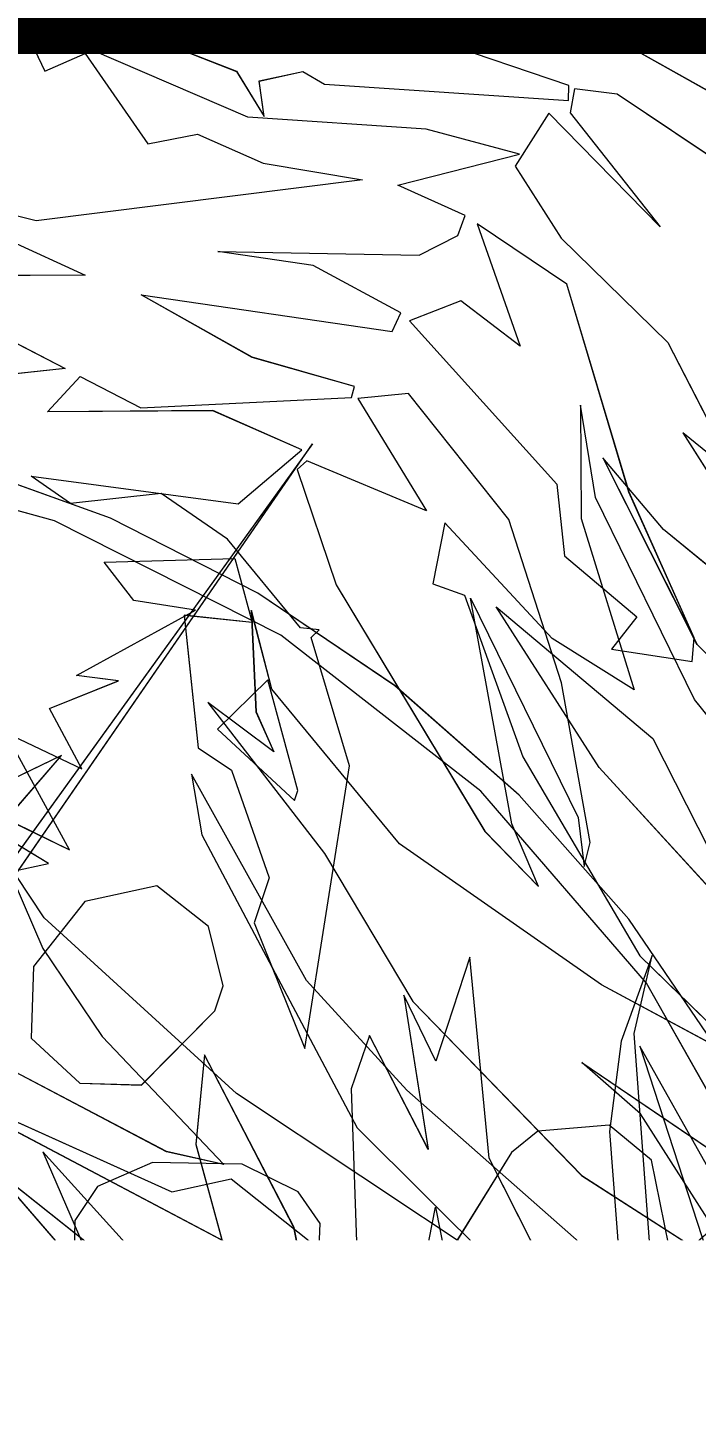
# Model space of a CAD drawing. Header units: millimetres. Extents: x -81374 to 485233, y -39075 to 157313.
# Drawn here: x 43389.8 to 43590.6, y 1227.8 to 1646.4 of the extents above; entities that cross this region are included whole.
import ezdxf
from ezdxf.enums import TextEntityAlignment as Align

# ---------------------------------------------------------------- set-up
doc = ezdxf.new("R2010")
doc.units = ezdxf.units.MM
doc.linetypes.add('CENTER', pattern=[2, 1.25, -0.25, 0.25, -0.25])
doc.linetypes.add('HIDDEN', pattern=[0.375, 0.25, -0.125])
for name, color, linetype in [('CEN', 252, 'CENTER'), ('CET color Black or White', 7, 'Continuous'), ('M-HVAC-TEXT', 7, 'Continuous')]:
    doc.layers.add(name, color=color, linetype=linetype)
doc.layers.add('G-IMPT', color=8, linetype='Continuous', lineweight=5)
doc.styles.add('romans', font='stylu.ttf', dxfattribs={"height": 125})
doc.styles.get("Standard").update_dxf_attribs({"font": 'arial.ttf'})

# ---------------------------------------------------------------- blocks, each defined once
blk = doc.blocks.new('floor plan 1')
at = {"layer": 'G-IMPT', "color": 8, "ltscale": 500}
for p, q in [((14792.39, -40182.33), (14617.46, -40310.07)), ((14629.72, -40313.05), (14773.21, -40206.01)), ((14594.88, -40334.19), (14559.14, -40233.7)), ((14629.1, -40234.85), (14667.11, -40323.72)), ((14651.63, -40333.19), (14623.6, -40243.92)), ((14714.27, -40327.13), (14681.51, -40251.75)), ((14619.6, -40316.09), (14611.17, -40260.25)), ((14587.92, -40269.22), (14613.1, -40318.74)), ((14681.09, -40325.66), (14664.19, -40271.78)), ((14570.85, -40274.78), (14591.73, -40324.82)), ((14601.4, -40327.44), (14588.38, -40275.77)), ((14588.38, -40275.77), (14642.31, -40382.41)), ((14665.78, -40275.65), (14691.05, -40311.85)), ((14648.43, -40294.39), (14693.17, -40308.55)), ((14702.57, -40307.86), (14698.69, -40295.83)), ((14778.31, -40344.3), (14750.93, -40295.6)), ((14600.58, -40320.14), (14600.48, -40301.2)), ((14646.09, -40300.6), (14669.23, -40329.61)), ((14654.51, -40301.1), (14658.74, -40311.61)), ((14566.3, -40305.21), (14594.11, -40338.44)), ((14717.09, -40301.92), (14736.42, -40340.07)), ((14776.43, -40384.31), (14740.8, -40302.05)), ((14763.52, -40301.93), (14792.83, -40337.32)), ((14693.17, -40308.55), (14734.87, -40334.48)), ((14699.6, -40315.88), (14702.57, -40307.86)), ((14617.46, -40310.07), (14515.63, -40405.58)), ((14540.82, -40391.88), (14629.72, -40313.05)), ((14658.74, -40311.61), (14669.77, -40323.86)), ((14691.05, -40311.85), (14700.99, -40361.55)), ((14753.48, -40335.46), (14716.57, -40313.35)), ((14716.57, -40313.35), (14750.71, -40323.36)), ((14613.1, -40318.74), (14619.6, -40316.09)), ((14620.17, -40316.31), (14615.86, -40321.77)), ((14660.25, -40328.85), (14620.17, -40316.31)), ((14686.56, -40328.59), (14699.6, -40315.88)), ((14595.84, -40326.53), (14600.58, -40320.14)), ((14615.86, -40321.77), (14643.58, -40352.16)), ((14615.86, -40321.77), (14615.86, -40321.77)), ((14637.7, -40321.99), (14617.36, -40323.69)), ((14651.98, -40332.38), (14637.7, -40321.99)), ((14584.11, -40329.84), (14595.84, -40326.53)), ((14591.73, -40324.82), (14598.75, -40419.78)), ((14617.36, -40323.69), (14609.48, -40328.38)), ((14667.11, -40323.72), (14658.47, -40367.66)), ((14669.77, -40323.86), (14686.56, -40328.59)), ((14683.77, -40403.26), (14681.09, -40325.66)), ((14743.83, -40326.05), (14709.06, -40327.42)), ((14767.21, -40344.67), (14743.83, -40326.05)), ((14750.71, -40323.36), (14778.31, -40344.3)), ((14568.68, -40327.69), (14584.11, -40329.84)), ((14609.48, -40328.38), (14588.36, -40356.18)), ((14606.16, -40390.41), (14601.4, -40327.44)), ((14719.83, -40376.21), (14660.25, -40328.85)), ((14669.23, -40329.61), (14820.98, -40409.63)), ((14709.06, -40327.42), (14693.93, -40344.05)), ((14730.46, -40386.56), (14714.27, -40327.13)), ((14641.15, -40350.85), (14594.88, -40334.19)), ((14658.47, -40367.66), (14651.63, -40333.19)), ((14655.32, -40352.35), (14651.98, -40332.38)), ((14734.87, -40334.48), (14791.76, -40379.61)), ((14594.11, -40338.44), (14667.06, -40402.85)), ((14791.76, -40379.61), (14753.48, -40335.46)), ((14736.42, -40340.07), (14776.43, -40384.31)), ((14693.93, -40344.05), (14693.12, -40362.82)), ((14693.93, -40344.05), (14693.93, -40344.05)), ((14766.86, -40363.65), (14767.21, -40344.67)), ((14682.03, -40391.48), (14641.15, -40350.85)), ((14597.03, -40416.03), (14576.94, -40354.29)), ((14614.56, -40377.16), (14577.16, -40353.22)), ((14635.6, -40384.07), (14655.32, -40352.35)), ((14643.58, -40352.16), (14718.28, -40401.82)), ((14572.96, -40358.32), (14596.91, -40395.68)), ((14588.36, -40356.18), (14593.6, -40381.82)), ((14588.36, -40356.18), (14588.36, -40356.18)), ((14693.12, -40362.82), (14699.71, -40372.33)), ((14700.99, -40361.55), (14727.85, -40413.4)), ((14760.04, -40373.9), (14766.86, -40363.65)), ((14557.47, -40368.61), (14595.05, -40434.9)), ((14850.49, -40372.24), (14695.38, -40596.84)), ((14699.71, -40372.33), (14716.61, -40380.55)), ((14737.73, -40372.27), (14719.83, -40376.21)), ((14807.91, -40403.91), (14737.73, -40372.27)), ((14614.47, -40411.09), (14562.69, -40375.99)), ((14743.54, -40381.08), (14760.04, -40373.9)), ((14576.1, -40378.76), (14597.03, -40416.03)), ((14665.24, -40429.4), (14614.56, -40377.16)), ((14695.38, -40596.84), (14851.61, -40380.47)), ((14716.61, -40380.55), (14743.54, -40381.08)), ((14758.59, -40418.97), (14722.07, -40380.49)), ((14722.07, -40380.49), (14739.32, -40384.36)), ((14593.6, -40381.82), (14606.28, -40392.3)), ((14627.71, -40390.5), (14635.6, -40384.07)), ((14642.31, -40382.41), (14648.19, -40442.72)), ((14667.98, -40431.33), (14660.64, -40385.06)), ((14660.64, -40385.06), (14678.35, -40419.21)), ((14739.32, -40384.36), (14786.81, -40409.35)), ((14727.85, -40413.4), (14730.46, -40386.56)), ((14602.71, -40417.51), (14606.16, -40390.41)), ((14606.28, -40392.3), (14627.71, -40390.5)), ((14728.65, -40479.52), (14682.03, -40391.48)), ((14596.91, -40395.68), (14614.47, -40411.09)), ((14718.28, -40401.82), (14776.08, -40454.56)), ((14667.06, -40402.85), (14697.28, -40435.74)), ((14678.35, -40419.21), (14683.77, -40403.26)), ((14746.78, -40404.37), (14724.82, -40426.65)), ((14765.34, -40404.91), (14746.78, -40404.37)), ((14780.01, -40418.41), (14765.34, -40404.91)), ((14526.12, -40408.77), (14609.29, -40499.71)), ((14564.11, -40410.57), (14608.56, -40434.4)), ((14597.12, -40443.16), (14564.49, -40411.42)), ((14572.37, -40413.04), (14600.37, -40454.12)), ((14648.19, -40442.72), (14658.34, -40411.55)), ((14658.34, -40411.55), (14667.98, -40431.33)), ((14593.34, -40443.24), (14602.71, -40417.51)), ((14697.78, -40415.29), (14684.3, -40500.17)), ((14712.99, -40453.07), (14697.78, -40415.29)), ((14779.27, -40439.96), (14780.01, -40418.41)), ((14598.75, -40419.78), (14593.34, -40443.24)), ((14776.43, -40445.38), (14758.59, -40418.97)), ((14724.82, -40426.65), (14722.24, -40434.11)), ((14691.81, -40473.87), (14665.24, -40429.4)), ((14595.05, -40434.9), (14644.83, -40492.59)), ((14608.56, -40434.4), (14669.25, -40476.82)), ((14722.24, -40434.11), (14726.63, -40451.91)), ((14722.24, -40434.11), (14722.24, -40434.11)), ((14697.28, -40435.74), (14731.81, -40497.65)), ((14632.21, -40502.86), (14597.12, -40443.16)), ((14763.83, -40459.43), (14779.27, -40439.96)), ((14788.55, -40473.48), (14776.43, -40445.38)), ((14726.63, -40451.91), (14742.22, -40464.19)), ((14600.37, -40454.12), (14633.3, -40491.35)), ((14708.49, -40466.61), (14712.99, -40453.07)), ((14776.08, -40454.56), (14788.55, -40473.48)), ((14742.22, -40464.19), (14763.83, -40459.43)), ((14643.67, -40480.53), (14627.54, -40463.94)), ((14627.54, -40463.94), (14635.56, -40482.78)), ((14593.16, -40508.36), (14572.98, -40468.59)), ((14719.77, -40498.87), (14708.49, -40466.61)), ((14785.9, -40468.51), (14774.79, -40470.88)), ((14613.83, -40469.96), (14611.95, -40477.2)), ((14615.64, -40484.7), (14613.83, -40469.96)), ((14613.83, -40469.96), (14613.83, -40469.96)), ((14774.79, -40470.88), (14817.45, -40496.6)), ((14611.95, -40477.2), (14620.59, -40525.13)), ((14669.25, -40476.82), (14707.65, -40523.22)), ((14726.9, -40519.25), (14691.81, -40473.87)), ((14784.98, -40483.03), (14768.42, -40474.99)), ((14768.42, -40474.99), (14787.7, -40510.17)), ((14795.03, -40475.39), (14770.84, -40503.34)), ((14688.31, -40554.58), (14643.67, -40480.53)), ((14731.81, -40497.65), (14728.65, -40479.52)), ((14647.98, -40550.53), (14615.64, -40484.7)), ((14635.56, -40482.78), (14647.98, -40550.53)), ((14700.79, -40489.77), (14699.8, -40492.76)), ((14724, -40511.2), (14700.79, -40489.77)), ((14770.84, -40503.34), (14800.59, -40488.95)), ((14633.3, -40491.35), (14670.64, -40524.17)), ((14644.83, -40492.59), (14704.92, -40539.46)), ((14699.8, -40492.76), (14708.85, -40525.97)), ((14699.8, -40492.76), (14699.8, -40492.76)), ((14609.29, -40499.71), (14640.2, -40547.95)), ((14684.3, -40500.17), (14695.82, -40538.69)), ((14729.78, -40505.56), (14719.77, -40498.87)), ((14787.7, -40510.17), (14764.74, -40499.25)), ((14764.74, -40499.25), (14774.48, -40517.36)), ((14510.73, -40506.24), (14589.93, -40571.15)), ((14566.93, -40503.11), (14580.63, -40520.12)), ((14649.75, -40551.38), (14632.21, -40502.86)), ((14712.41, -40516.44), (14707.07, -40504.35)), ((14707.07, -40504.35), (14726.9, -40519.25)), ((14733.95, -40545.38), (14729.78, -40505.56)), ((14640.2, -40547.95), (14593.16, -40508.36)), ((14708.85, -40525.97), (14724, -40511.2)), ((14713.81, -40546.82), (14712.41, -40516.44)), ((14774.48, -40517.36), (14753.77, -40525.74)), ((14580.63, -40520.12), (14610.44, -40580.75)), ((14614.73, -40574.42), (14598.81, -40523.01)), ((14598.81, -40523.01), (14623.41, -40538.37)), ((14707.65, -40523.22), (14713.81, -40546.82)), ((14620.59, -40525.13), (14636.4, -40574.18)), ((14670.64, -40524.17), (14711.81, -40552.06)), ((14766.29, -40527.35), (14730.62, -40546.94)), ((14753.77, -40525.74), (14766.29, -40527.35)), ((14581.32, -40531.51), (14580.75, -40538.57)), ((14605.54, -40535.23), (14581.32, -40531.51)), ((14581.32, -40531.51), (14581.32, -40531.51)), ((14598, -40544.96), (14605.54, -40535.23)), ((14608.17, -40592.71), (14579.9, -40536.64)), ((14580.75, -40538.57), (14600.33, -40582.37)), ((14623.41, -40538.37), (14655.71, -40573.13)), ((14695.82, -40538.69), (14693.39, -40541.05)), ((14704.92, -40539.46), (14772.99, -40573.71)), ((14693.39, -40541.05), (14699.02, -40541.65)), ((14699.02, -40541.65), (14720.94, -40568.25)), ((14718.79, -40562.43), (14713.55, -40543.2)), ((14713.55, -40543.2), (14733.95, -40545.38)), ((14519.12, -40547.55), (14584.18, -40600.18)), ((14619.72, -40563.28), (14598, -40544.96)), ((14730.62, -40546.94), (14749.11, -40549.87)), ((14584.18, -40600.18), (14552.23, -40550.07)), ((14659.32, -40554.83), (14649.75, -40551.38)), ((14711.81, -40552.06), (14756.11, -40574.56)), ((14749.11, -40549.87), (14758.07, -40561.37)), ((14655.71, -40573.13), (14659.32, -40554.83)), ((14700.03, -40589.13), (14688.31, -40554.58)), ((14622.04, -40584.78), (14619.72, -40563.28)), ((14758.07, -40561.37), (14718.79, -40562.43)), ((14720.94, -40568.25), (14740.93, -40581.94)), ((14589.93, -40571.15), (14608.17, -40592.71)), ((14588.7, -40627.24), (14562.39, -40576.32)), ((14614.9, -40608.48), (14614.73, -40574.42)), ((14636.4, -40574.18), (14666.56, -40611.99)), ((14681.76, -40610.51), (14661.22, -40576.79)), ((14661.22, -40576.79), (14697.14, -40591.72)), ((14756.11, -40574.56), (14802.92, -40591.33)), ((14772.99, -40573.71), (14846.44, -40594.02)), ((14610.44, -40580.75), (14614.9, -40608.48)), ((14717.8, -40578.85), (14698.6, -40595.03)), ((14780, -40587.19), (14717.8, -40578.85)), ((14740.93, -40581.94), (14768.1, -40578.99)), ((14768.1, -40578.99), (14780, -40587.19)), ((14600.33, -40582.37), (14619.04, -40644.79)), ((14666.32, -40633.83), (14622.04, -40584.78)), ((14697.14, -40591.72), (14700.03, -40589.13)), ((14698.6, -40595.03), (14725.36, -40606.83)), ((14725.36, -40606.83), (14775.07, -40606.43)), ((14775.07, -40606.43), (14765.22, -40617.11)), ((14666.56, -40611.99), (14681.76, -40610.51)), ((14683.71, -40610.81), (14682.79, -40614.05)), ((14747.03, -40607.7), (14683.71, -40610.81)), ((14765.22, -40617.11), (14747.03, -40607.7)), ((14682.79, -40614.05), (14713.58, -40622.84)), ((14769.78, -40619.47), (14816.72, -40614.48)), ((14800.9, -40635.56), (14769.78, -40619.47)), ((14713.58, -40622.84), (14746.92, -40641.58)), ((14620.76, -40658.63), (14588.7, -40627.24)), ((14645.98, -40662.89), (14633.05, -40626.22)), ((14633.05, -40626.22), (14650.82, -40639.78)), ((14671.53, -40630.56), (14668.92, -40636.24)), ((14746.92, -40641.58), (14671.53, -40630.56)), ((14650.82, -40639.78), (14666.32, -40633.83)), ((14668.92, -40636.24), (14695.18, -40650.36)), ((14619.04, -40644.79), (14645.98, -40662.89)), ((14763.69, -40647.51), (14813.39, -40647.23)), ((14786.92, -40658.07), (14763.69, -40647.51)), ((14695.18, -40650.36), (14723.84, -40654.62)), ((14663.36, -40653.5), (14651.76, -40659.46)), ((14723.84, -40654.62), (14663.36, -40653.5)), ((14634.55, -40680.21), (14620.76, -40658.63)), ((14651.76, -40659.46), (14649.57, -40665.45)), ((14618.01, -40696.24), (14591.01, -40662.02)), ((14591.01, -40662.02), (14624.42, -40696.18)), ((14649.57, -40665.45), (14669.75, -40674.53)), ((14680.42, -40676.14), (14778.44, -40663.83)), ((14778.44, -40663.83), (14800.99, -40669.4)), ((14568.6, -40678.26), (14603.89, -40701.81)), ((14669.75, -40674.53), (14633.26, -40683.83)), ((14710.24, -40681.1), (14680.42, -40676.14)), ((14624.42, -40696.18), (14634.55, -40680.21)), ((14729.95, -40689.82), (14710.24, -40681.1)), ((14633.26, -40683.83), (14661.28, -40691.38)), ((14607.27, -40720.08), (14547.88, -40686.75)), ((14744.87, -40686.94), (14729.95, -40689.82)), ((14763.75, -40714.08), (14744.87, -40686.94)), ((14661.28, -40691.38), (14714.82, -40694.96)), ((14714.82, -40694.96), (14761.6, -40715.03)), ((14616.72, -40703.42), (14618.01, -40696.24)), ((14718.3, -40708.7), (14709.96, -40695.18)), ((14709.96, -40695.18), (14711.44, -40705.8)), ((14603.89, -40701.81), (14616.72, -40703.42)), ((14618.5, -40699.9), (14618.42, -40704.41)), ((14691.85, -40704.83), (14618.5, -40699.9)), ((14618.42, -40704.41), (14658.54, -40718.06)), ((14698.3, -40708.64), (14691.85, -40704.83)), ((14711.44, -40705.8), (14698.3, -40708.64)), ((14748.91, -40720.64), (14718.3, -40708.7)), ((14775.81, -40708.75), (14763.75, -40714.08)), ((14809.65, -40779.54), (14775.81, -40708.75)), ((14761.6, -40715.03), (14748.91, -40720.64)), ((14645.97, -40721.47), (14607.27, -40720.08)), ((14658.54, -40718.06), (14645.97, -40721.47))]:
    blk.add_line(p, q, dxfattribs=at)
blk.add_arc((14317.02, -40518.29), 500, 0, 90, dxfattribs=at)
for rotation, p in [(359.9992, (39680.63, -4989.62, 0)), (359.9992, (35886.72, -10139.29, 0)), (270.0008, (28873.29, -20643.48, 0)), (359.9992, (11975.31, -26935.44, 0)), (359.9992, (15267.63, -26935.44, 0)), (359.9992, (26686.27, -26987.73, 0)), (270.0008, (15861.11, -28615.02, 0)), (89.9992, (23697.81, -33300.57, 0)), (89.9992, (23597.87, -35337.73, 0)), (89.9992, (23597.88, -37388.34, 0)), (359.9992, (13750.44, -37781.54, 0)), (89.9992, (23697.83, -40746.76, 0)), (89.9992, (23597.8, -44302.49, 0)), (89.9992, (23597.81, -46399.06, 0)), (89.9992, (23697.78, -48339.78, 0)), (89.9992, (23697.77, -54279.98, 0)), (359.9992, (27418.07, -55702.4, 0)), (89.9992, (9671.91, -65856.51, 0)), (359.9992, (4684.11, -67403.39, 0)), (359.9992, (8737.21, -67403.39, 0))]:
    blk.add_attdef('PARTITIONTYPE', text='', height=200, rotation=rotation, dxfattribs=at).set_placement(p, align=Align.MIDDLE_CENTER)

msp = doc.modelspace()

# ---------------------------------------------------------------- linework, layer by layer
at = {"layer": 'CEN', "color": 11, "linetype": 'HIDDEN', "lineweight": 0, "ltscale": 1500, "const_width": 50}
msp.add_lwpolyline([(42934.58, 1663.5), (48662.83, 1663.5)], dxfattribs=at)
at = {"layer": 'CET color Black or White', "color": 8, "linetype": 'Continuous', "lineweight": 18}
for points in [[(43629.99, 1316.51), (43541.09, 1237.68), (43397.6, 1130.63), (43309.61, 1095.5), (43246.91, 1087.97), (43129.2, 1093.14), (43155.72, 1114.35), (43224.37, 1182.88), (43352.81, 1348.37), (43348.56, 1349.79), (43224.33, 1196.78), (43154.48, 1134.08), (43120.74, 1114.53), (43077.21, 1096.73), (43084.7, 1105.36), (43110.55, 1184.13), (43120.52, 1242.29), (43133.12, 1270.61), (43136.77, 1313.61), (43144.7, 1344.3), (43146.43, 1428.6), (43169.9, 1643.29), (43181.32, 1798.26)], [(43361.15, 1704.17), (43394.99, 1633.38), (43407.05, 1638.7), (43425.93, 1611.57), (43440.86, 1614.45), (43460.57, 1605.72), (43490.39, 1600.77), (43392.36, 1588.45), (43369.81, 1594.03)], [(43385.83, 1407.65), (43402.39, 1399.61), (43383.1, 1434.79), (43406.06, 1423.88), (43396.33, 1441.99), (43417.04, 1450.36), (43404.51, 1451.98), (43440.18, 1471.56), (43421.69, 1474.49), (43412.73, 1485.99), (43452.01, 1487.06), (43457.25, 1467.83), (43436.86, 1470), (43441.03, 1430.19), (43451.03, 1423.49), (43462.31, 1391.24), (43457.81, 1377.7), (43473.03, 1339.91), (43486.51, 1424.79), (43474.99, 1463.31), (43477.41, 1465.68), (43471.79, 1466.28), (43449.86, 1492.87), (43429.87, 1506.57), (43402.7, 1503.62), (43390.81, 1511.82), (43453.01, 1503.47), (43472.2, 1519.66), (43445.44, 1531.45), (43395.73, 1531.06), (43405.58, 1541.74), (43423.78, 1532.33), (43487.1, 1535.44), (43488.02, 1538.68), (43457.22, 1547.46), (43423.89, 1566.21), (43499.28, 1555.18), (43501.88, 1560.86), (43475.62, 1574.99), (43446.96, 1579.25), (43507.44, 1578.13), (43519.04, 1584.08), (43521.23, 1590.07), (43501.05, 1599.16), (43537.55, 1608.46), (43509.53, 1616.01), (43455.98, 1619.59), (43409.21, 1639.66), (43421.9, 1645.26), (43452.5, 1633.32), (43460.84, 1619.8), (43459.36, 1630.42), (43472.5, 1633.27), (43478.96, 1629.45), (43552.3, 1624.53), (43552.39, 1629.04), (43512.27, 1642.68), (43524.83, 1646.1), (43563.53, 1644.7), (43622.93, 1611.37)], [(43383.88, 1582.7), (43407.11, 1572.13), (43357.42, 1571.86)], [(43369.9, 1560.19), (43401.02, 1544.09), (43354.09, 1539.11)], [(43603.87, 1427.74), (43590.17, 1444.74), (43560.37, 1505.37), (43555.9, 1533.1), (43556.07, 1499.05), (43572, 1447.64), (43547.39, 1463), (43515.1, 1497.76), (43511.49, 1479.45), (43521.06, 1476.01), (43538.6, 1427.49), (43573.69, 1367.78), (43606.31, 1336.05)], [(43598.44, 1337.67), (43570.43, 1378.74), (43537.5, 1415.98), (43500.17, 1448.8), (43458.99, 1476.69), (43414.69, 1499.18), (43367.89, 1515.96), (43319.34, 1526.73), (43269.84, 1531.34), (43220.1, 1529.7), (43171.07, 1521.86), (43123.38, 1507.93), (43077.73, 1488.09)], [(43613.33, 1293.23), (43575.76, 1359.53), (43525.97, 1417.22), (43465.89, 1464.09), (43397.81, 1498.33), (43324.37, 1518.64), (43248.37, 1524.23), (43172.74, 1514.89), (43100.39, 1490.97), (43034.1, 1453.4), (42976.41, 1403.61), (42929.54, 1343.53), (42895.29, 1275.46), (42874.98, 1202.01), (42869.39, 1126.01), (42878.74, 1050.39), (42902.65, 978.03)], [(43651.68, 1472.18), (43586.62, 1524.81), (43618.58, 1474.7)], [(43155.52, 1100), (43320.32, 1296.87), (43475.42, 1521.46), (43319.2, 1305.09), (43241.23, 1216.38)], [(43644.69, 1333.4), (43561.52, 1424.33), (43530.6, 1472.58), (43577.65, 1432.98), (43597.83, 1393.21)], [(43384.91, 1393.14), (43396.01, 1395.5), (43353.35, 1421.23)], [(43599.96, 1199.41), (43579.07, 1249.45), (43572.05, 1344.41), (43577.46, 1367.86), (43568.09, 1342.14), (43564.64, 1315.04), (43569.41, 1252.06), (43582.43, 1200.4), (43528.5, 1307.04), (43522.62, 1367.35), (43512.46, 1336.18), (43502.83, 1355.96), (43510.17, 1309.68), (43492.46, 1343.83), (43487.04, 1327.88), (43489.71, 1250.29), (43506.62, 1196.41)], [(43524.72, 1225.23), (43501.58, 1254.24), (43349.82, 1334.26)], [(43594.91, 691.34), (43545.97, 732.44), (43083.46, 1053.57), (43100.21, 1064.47), (43112.99, 1054.2), (43234.52, 1064.13), (43330.28, 1086.17), (43378.42, 1106.96), (43553.35, 1234.7), (43655.18, 1330.2)], [(43541.7, 1159.47), (43503.7, 1248.34), (43512.33, 1292.29), (43519.17, 1257.81), (43547.21, 1168.54)]]:
    msp.add_lwpolyline(points, dxfattribs=at)
for points in [[(43611.13, 1481.69), (43612.46, 1493.13), (43598.88, 1546.18), (43619.65, 1534.98), (43602.2, 1602.89), (43566.91, 1626.43), (43554.08, 1628.05), (43552.8, 1620.86), (43579.8, 1586.65), (43546.38, 1620.8), (43536.26, 1604.84), (43550.04, 1583.26), (43582.1, 1551.87), (43608.42, 1500.95), (43611.13, 1481.69)], [(43589.48, 1456.13), (43590.05, 1463.2), (43570.48, 1507), (43551.76, 1569.41), (43524.83, 1587.52), (43537.76, 1550.85), (43519.98, 1564.41), (43504.49, 1558.45), (43548.76, 1509.4), (43551.09, 1487.9), (43572.81, 1469.59), (43565.26, 1459.86), (43589.48, 1456.13)], [(43556.97, 1394.59), (43558.85, 1401.82), (43550.21, 1449.76), (43534.4, 1498.81), (43504.25, 1536.62), (43489.04, 1535.13), (43509.58, 1501.41), (43473.66, 1516.34), (43470.78, 1513.76), (43482.5, 1479.21), (43527.14, 1405.15), (43543.26, 1388.57), (43535.25, 1407.4), (43522.82, 1475.16), (43555.17, 1409.33), (43556.97, 1394.59)], [(43763.29, 1342.08), (43754.96, 1343.89), (43732.23, 1380.62), (43660.07, 1430.87), (43580.87, 1495.78), (43562.63, 1517.34), (43590.91, 1461.27), (43636, 1416.21), (43677.41, 1388.66), (43702.58, 1390.84), (43716.59, 1359.82), (43718.86, 1357.76), (43682.31, 1369.33), (43678.85, 1363.31), (43735.91, 1294.75), (43728.84, 1255.94), (43737.91, 1259.12), (43747.45, 1292.61), (43740.23, 1330.56), (43732.07, 1340.95), (43755.69, 1334.11), (43763.29, 1342.08)], [(43624.02, 1313.49), (43606.69, 1335.2), (43562.24, 1359.03), (43501.55, 1401.45), (43463.16, 1447.84), (43457, 1471.45), (43458.4, 1441.07), (43463.73, 1428.98), (43443.91, 1443.88), (43479, 1398.49), (43505.56, 1354.03), (43556.25, 1301.79), (43593.64, 1277.85), (43597.84, 1282.94), (43573.89, 1320.3), (43556.33, 1335.72), (43608.12, 1300.62), (43621.56, 1305.38), (43624.02, 1313.49)], [(43471, 1417.38), (43461.95, 1450.6), (43446.8, 1435.82), (43470.01, 1414.4), (43471, 1417.38)], [(43554.94, 1246.4), (43527.23, 1276.79), (43452.52, 1326.45), (43394.73, 1379.19), (43382.25, 1398.11), (43394.38, 1370.01), (43412.22, 1343.59), (43448.74, 1305.12), (43431.48, 1308.98), (43384, 1333.98), (43360.09, 1355.91), (43375.78, 1400.02), (43399.97, 1427.97), (43370.21, 1413.57), (43355.68, 1378.11), (43354.7, 1360.86), (43351.56, 1363.75), (43349.29, 1345.92), (43362.89, 1328.53), (43433.07, 1296.89), (43450.97, 1300.83), (43510.56, 1253.48), (43550.63, 1240.94), (43554.94, 1246.4)], [(43643.74, 1086.86), (43625.74, 1176.6), (43604.5, 1229.83), (43576.7, 1263.07), (43503.74, 1327.47), (43473.52, 1360.37), (43439, 1422.28), (43442.16, 1404.15), (43488.78, 1316.1), (43529.65, 1275.48), (43575.92, 1258.82), (43611.67, 1158.33), (43636.91, 1071.79), (43643.74, 1086.86)], [(43448.57, 1358.74), (43444.17, 1376.54), (43428.59, 1388.82), (43406.98, 1384.05), (43391.53, 1364.59), (43390.79, 1343.04), (43405.46, 1329.54), (43424.02, 1328.99), (43445.99, 1351.28), (43448.57, 1358.74)], [(43644.79, 1157.19), (43640.54, 1200.99), (43608.85, 1278.2), (43607.11, 1349.59), (43615.04, 1371.75), (43601.45, 1347.04), (43594.7, 1303.39), (43573.77, 1340.66), (43593.86, 1278.91), (43602.84, 1204.58), (43629.18, 1158.25), (43622.3, 1207.17), (43627.15, 1189.46), (43644.79, 1157.19)], [(43516.03, 1158.14), (43505.03, 1200.28), (43479.76, 1236.47), (43469.82, 1286.18), (43442.96, 1338.02), (43440.34, 1311.18), (43456.54, 1251.76), (43489.29, 1176.37), (43510.95, 1156.44), (43516.03, 1158.14)], [(43582.45, 1280.8), (43577.2, 1306.45), (43564.53, 1316.92), (43543.09, 1315.13), (43535.2, 1308.69), (43515.49, 1276.98), (43518.82, 1257), (43533.1, 1246.62), (43553.45, 1248.32), (43561.33, 1253.01), (43582.45, 1280.8)], [(43486.82, 1106.48), (43486.02, 1149.81), (43477.75, 1195.44), (43453.71, 1226.55), (43434.38, 1264.69), (43394.38, 1308.94), (43430.01, 1226.67), (43484.36, 1153), (43481.24, 1155.73), (43475.89, 1141.26), (43463.57, 1152.62), (43448.39, 1183.62), (43419.74, 1197.02), (43364.19, 1212.48), (43386.09, 1195.66), (43460.58, 1154.33), (43440.63, 1127.88), (43432.35, 1092.43), (43380.92, 1055.96), (43427.3, 1038.7), (43423.76, 1017.03), (43426.72, 1023.79), (43463.95, 1060.92), (43486.82, 1106.48)], [(43532.49, 1071.48), (43537.16, 1104.28), (43522.37, 1219.02), (43477.64, 1233.17), (43435.93, 1259.11), (43379.04, 1304.23), (43417.33, 1260.08), (43454.24, 1237.97), (43420.09, 1247.99), (43392.49, 1268.92), (43419.87, 1220.22), (43407.28, 1226.56), (43377.98, 1261.95), (43388.9, 1212.14), (43476.24, 1224.3), (43506.28, 1204.65), (43509.22, 1204.85), (43522.91, 1157.92), (43532.49, 1071.48)], [(43476.88, 1268.68), (43477.68, 1287.45), (43471.1, 1296.96), (43454.19, 1305.18), (43427.26, 1305.71), (43410.76, 1298.52), (43403.95, 1288.27), (43403.6, 1269.3), (43426.97, 1250.68), (43461.74, 1252.05), (43476.88, 1268.68)], [(43516.29, 1225.73), (43512.06, 1236.23), (43501.04, 1248.48), (43484.25, 1253.21), (43471.2, 1240.51), (43468.23, 1232.48), (43472.12, 1220.45), (43486.56, 1206.56), (43500.38, 1203.55), (43513.83, 1217.03), (43516.29, 1225.73)], [(43609.26, 1220.71), (43613.05, 1241.75), (43602.12, 1252.32), (43586.7, 1254.46), (43574.97, 1251.15), (43570.23, 1244.77), (43570.32, 1225.82), (43579.87, 1218.59), (43594.91, 1217.07), (43609.26, 1220.71)], [(43625.17, 1081.97), (43615.18, 1083.95), (43582.88, 1193.84), (43557.7, 1243.37), (43551.2, 1240.72), (43559.63, 1184.87), (43602.82, 1087.29), (43621.6, 1071.28), (43625.17, 1081.97)]]:
    msp.add_lwpolyline(points, close=True, dxfattribs=at)

# ---------------------------------------------------------------- block references
at = {"linetype": 'Continuous', "rotation": 180}
msp.add_blockref('floor plan 1', (58170.8, -39075.37), dxfattribs=at)

# ---------------------------------------------------------------- next in the draw order: texts
at = {"layer": 'M-HVAC-TEXT', "insert": (42626.09, 582.28, 0.9), "char_height": 200, "width": 1334.442, "attachment_point": 7, "style": 'romans', "bg_fill": 2}
msp.add_mtext('\\pxql,t8;{\\W0.75;\\T0.75;\\C3;S-5/8-5RMT\\PL-\\Fromans.shx|c1;3/8-5RMT}', dxfattribs=at)

doc.saveas('drawing.dxf')
